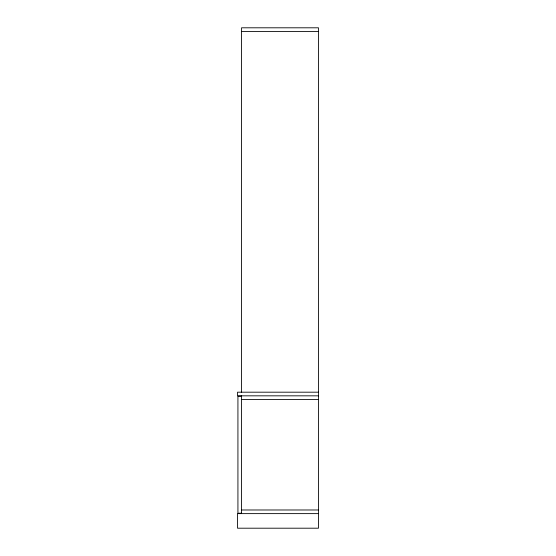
<?xml version="1.0" encoding="UTF-8"?>
<svg xmlns="http://www.w3.org/2000/svg" width="556" height="556" viewBox="0 0 556 556"><rect width="100%" height="100%" fill="white"/><g stroke="black" fill="none" stroke-linecap="round" stroke-linejoin="round"><path stroke-width="0.83" d="M241.568 31.442L318.477 31.442M318.477 392.188L237.523 392.188L237.523 395.83L318.477 395.83M241.568 396.233L237.926 396.233L237.926 513.223L241.568 513.223M241.568 399.472L318.477 399.472M241.568 509.984L318.477 509.984M318.477 513.626L237.523 513.626L237.523 528.2L318.477 528.2L318.477 27.8L241.568 27.8L241.568 392.188M241.568 395.83L241.568 513.626"/></g></svg>
